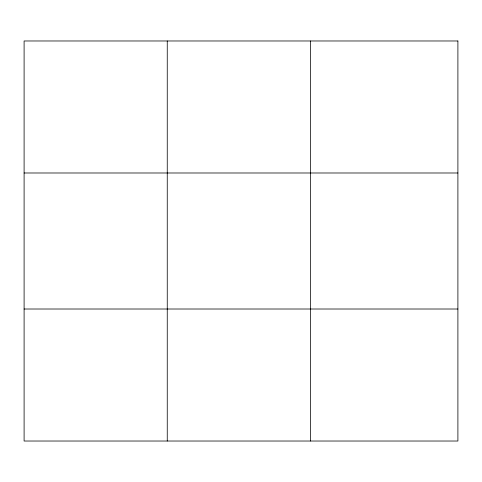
<?xml version="1.0" encoding="UTF-8"?>
<svg xmlns="http://www.w3.org/2000/svg" width="482" height="482" viewBox="0 0 482 482"><rect width="100%" height="100%" fill="white"/><g stroke="black" fill="none" stroke-linecap="round" stroke-linejoin="round"><path stroke-width="0.72" d="M167.254 40.976L167.254 441.024M310.408 40.976L310.408 441.024M24.1 172.99L457.9 172.99M24.1 309.01L457.9 309.01M457.9 40.976L457.9 441.024L24.1 441.024L24.1 40.976L457.9 40.976"/></g></svg>
